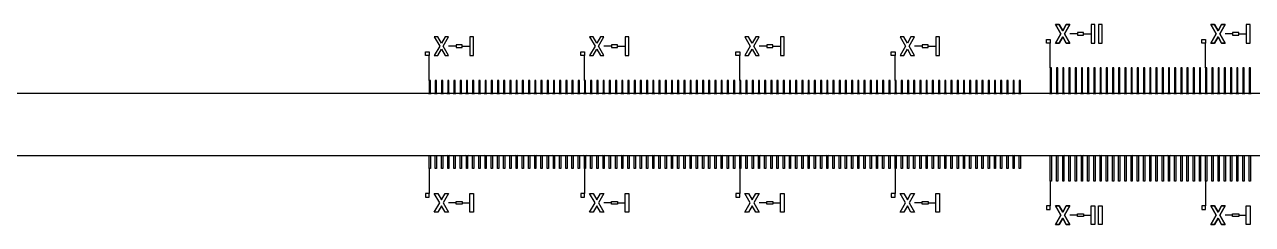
# Model space of a CAD drawing. Extents: x 135699 to 160699, y 112501 to 137501.
# Drawn here: x 145874 to 146862, y 119096 to 119257 of the extents above; entities that cross this region are included whole.
import ezdxf

# ---------------------------------------------------------------- set-up
doc = ezdxf.new("R2010")
doc.units = 13
doc.layers.add('1.0', color=221, linetype='Continuous')
doc.layers.add('Main', color=140, linetype='Continuous')
doc.layers.add('Write', color=7, linetype='Continuous', true_color=0x839eaa)

msp = doc.modelspace()

# ---------------------------------------------------------------- linework, layer by layer
for p, q in [((146721.42, 119249.41), (146715.42, 119249.41)), ((146721.42, 119249.41), (146715.42, 119249.41)), ((146726.42, 119249.41), (146732.42, 119249.41)), ((146846.42, 119249.41), (146840.42, 119249.41)), ((146846.42, 119249.41), (146840.42, 119249.41)), ((146851.42, 119249.41), (146857.42, 119249.41)), ((146221.42, 119239.41), (146215.42, 119239.41)), ((146226.42, 119239.41), (146232.42, 119239.41)), ((146346.42, 119239.41), (146340.42, 119239.41)), ((146351.42, 119239.41), (146357.42, 119239.41)), ((146471.42, 119239.41), (146465.42, 119239.41)), ((146476.42, 119239.41), (146482.42, 119239.41)), ((146596.42, 119239.41), (146590.42, 119239.41)), ((146601.42, 119239.41), (146607.42, 119239.41)), ((146699.68, 119221.91), (146699.68, 119241.91)), ((146699.68, 119221.91), (146699.68, 119241.91)), ((146824.68, 119221.91), (146824.68, 119241.91)), ((146824.68, 119221.91), (146824.68, 119241.91)), ((146199.68, 119211.91), (146199.68, 119231.91)), ((146324.68, 119211.91), (146324.68, 119231.91)), ((146449.68, 119211.91), (146449.68, 119231.91)), ((146574.68, 119211.91), (146574.68, 119231.91)), ((146199.68, 119140.71), (146199.68, 119120.71)), ((146324.68, 119140.71), (146324.68, 119120.71)), ((146449.68, 119140.71), (146449.68, 119120.71)), ((146574.68, 119140.71), (146574.68, 119120.71)), ((146699.68, 119130.71), (146699.68, 119110.71)), ((146699.68, 119130.71), (146699.68, 119110.71)), ((146824.68, 119130.71), (146824.68, 119110.71)), ((146824.68, 119130.71), (146824.68, 119110.71)), ((146221.42, 119113.21), (146215.42, 119113.21)), ((146226.42, 119113.21), (146232.42, 119113.21)), ((146346.42, 119113.21), (146340.42, 119113.21)), ((146351.42, 119113.21), (146357.42, 119113.21)), ((146471.42, 119113.21), (146465.42, 119113.21)), ((146476.42, 119113.21), (146482.42, 119113.21)), ((146596.42, 119113.21), (146590.42, 119113.21)), ((146601.42, 119113.21), (146607.42, 119113.21)), ((146721.42, 119103.21), (146715.42, 119103.21)), ((146721.42, 119103.21), (146715.42, 119103.21)), ((146726.42, 119103.21), (146732.42, 119103.21)), ((146846.42, 119103.21), (146840.42, 119103.21)), ((146846.42, 119103.21), (146840.42, 119103.21)), ((146851.42, 119103.21), (146857.42, 119103.21))]:
    msp.add_line(p, q)
at = {"layer": '1.0'}
for points in [[(146701.28, 119201.31), (146700.68, 119201.91), (146700.68, 119221.91), (146699.68, 119221.91), (146699.68, 119201.91), (146699.08, 119201.31)], [(146706.28, 119201.31), (146705.68, 119201.91), (146705.68, 119221.91), (146704.68, 119221.91), (146704.68, 119201.91), (146704.08, 119201.31)], [(146711.28, 119201.31), (146710.68, 119201.91), (146710.68, 119221.91), (146709.68, 119221.91), (146709.68, 119201.91), (146709.08, 119201.31)], [(146716.28, 119201.31), (146715.68, 119201.91), (146715.68, 119221.91), (146714.68, 119221.91), (146714.68, 119201.91), (146714.08, 119201.31)], [(146721.28, 119201.31), (146720.68, 119201.91), (146720.68, 119221.91), (146719.68, 119221.91), (146719.68, 119201.91), (146719.08, 119201.31)], [(146726.28, 119201.31), (146725.68, 119201.91), (146725.68, 119221.91), (146724.68, 119221.91), (146724.68, 119201.91), (146724.08, 119201.31)], [(146731.28, 119201.31), (146730.68, 119201.91), (146730.68, 119221.91), (146729.68, 119221.91), (146729.68, 119201.91), (146729.08, 119201.31)], [(146736.28, 119201.31), (146735.68, 119201.91), (146735.68, 119221.91), (146734.68, 119221.91), (146734.68, 119201.91), (146734.08, 119201.31)], [(146741.28, 119201.31), (146740.68, 119201.91), (146740.68, 119221.91), (146739.68, 119221.91), (146739.68, 119201.91), (146739.08, 119201.31)], [(146746.28, 119201.31), (146745.68, 119201.91), (146745.68, 119221.91), (146744.68, 119221.91), (146744.68, 119201.91), (146744.08, 119201.31)], [(146751.28, 119201.31), (146750.68, 119201.91), (146750.68, 119221.91), (146749.68, 119221.91), (146749.68, 119201.91), (146749.08, 119201.31)], [(146756.28, 119201.31), (146755.68, 119201.91), (146755.68, 119221.91), (146754.68, 119221.91), (146754.68, 119201.91), (146754.08, 119201.31)], [(146761.28, 119201.31), (146760.68, 119201.91), (146760.68, 119221.91), (146759.68, 119221.91), (146759.68, 119201.91), (146759.08, 119201.31)], [(146766.28, 119201.31), (146765.68, 119201.91), (146765.68, 119221.91), (146764.68, 119221.91), (146764.68, 119201.91), (146764.08, 119201.31)], [(146771.28, 119201.31), (146770.68, 119201.91), (146770.68, 119221.91), (146769.68, 119221.91), (146769.68, 119201.91), (146769.08, 119201.31)], [(146776.28, 119201.31), (146775.68, 119201.91), (146775.68, 119221.91), (146774.68, 119221.91), (146774.68, 119201.91), (146774.08, 119201.31)], [(146781.28, 119201.31), (146780.68, 119201.91), (146780.68, 119221.91), (146779.68, 119221.91), (146779.68, 119201.91), (146779.08, 119201.31)], [(146786.28, 119201.31), (146785.68, 119201.91), (146785.68, 119221.91), (146784.68, 119221.91), (146784.68, 119201.91), (146784.08, 119201.31)], [(146791.28, 119201.31), (146790.68, 119201.91), (146790.68, 119221.91), (146789.68, 119221.91), (146789.68, 119201.91), (146789.08, 119201.31)], [(146796.28, 119201.31), (146795.68, 119201.91), (146795.68, 119221.91), (146794.68, 119221.91), (146794.68, 119201.91), (146794.08, 119201.31)], [(146801.28, 119201.31), (146800.68, 119201.91), (146800.68, 119221.91), (146799.68, 119221.91), (146799.68, 119201.91), (146799.08, 119201.31)], [(146806.28, 119201.31), (146805.68, 119201.91), (146805.68, 119221.91), (146804.68, 119221.91), (146804.68, 119201.91), (146804.08, 119201.31)], [(146811.28, 119201.31), (146810.68, 119201.91), (146810.68, 119221.91), (146809.68, 119221.91), (146809.68, 119201.91), (146809.08, 119201.31)], [(146816.28, 119201.31), (146815.68, 119201.91), (146815.68, 119221.91), (146814.68, 119221.91), (146814.68, 119201.91), (146814.08, 119201.31)], [(146821.28, 119201.31), (146820.68, 119201.91), (146820.68, 119221.91), (146819.68, 119221.91), (146819.68, 119201.91), (146819.08, 119201.31)], [(146826.28, 119201.31), (146825.68, 119201.91), (146825.68, 119221.91), (146824.68, 119221.91), (146824.68, 119201.91), (146824.08, 119201.31)], [(146831.28, 119201.31), (146830.68, 119201.91), (146830.68, 119221.91), (146829.68, 119221.91), (146829.68, 119201.91), (146829.08, 119201.31)], [(146836.28, 119201.31), (146835.68, 119201.91), (146835.68, 119221.91), (146834.68, 119221.91), (146834.68, 119201.91), (146834.08, 119201.31)], [(146841.28, 119201.31), (146840.68, 119201.91), (146840.68, 119221.91), (146839.68, 119221.91), (146839.68, 119201.91), (146839.08, 119201.31)], [(146846.28, 119201.31), (146845.68, 119201.91), (146845.68, 119221.91), (146844.68, 119221.91), (146844.68, 119201.91), (146844.08, 119201.31)], [(146851.28, 119201.31), (146850.68, 119201.91), (146850.68, 119221.91), (146849.68, 119221.91), (146849.68, 119201.91), (146849.08, 119201.31)], [(146856.28, 119201.31), (146855.68, 119201.91), (146855.68, 119221.91), (146854.68, 119221.91), (146854.68, 119201.91), (146854.08, 119201.31)], [(146861.28, 119201.31), (146860.68, 119201.91), (146860.68, 119221.91), (146859.68, 119221.91), (146859.68, 119201.91), (146859.08, 119201.31)], [(146201.28, 119201.31), (146200.68, 119201.91), (146200.68, 119211.91), (146199.68, 119211.91), (146199.68, 119201.91), (146199.08, 119201.31)], [(146206.28, 119201.31), (146205.68, 119201.91), (146205.68, 119211.91), (146204.68, 119211.91), (146204.68, 119201.91), (146204.08, 119201.31)], [(146211.28, 119201.31), (146210.68, 119201.91), (146210.68, 119211.91), (146209.68, 119211.91), (146209.68, 119201.91), (146209.08, 119201.31)], [(146216.28, 119201.31), (146215.68, 119201.91), (146215.68, 119211.91), (146214.68, 119211.91), (146214.68, 119201.91), (146214.08, 119201.31)], [(146221.28, 119201.31), (146220.68, 119201.91), (146220.68, 119211.91), (146219.68, 119211.91), (146219.68, 119201.91), (146219.08, 119201.31)], [(146226.28, 119201.31), (146225.68, 119201.91), (146225.68, 119211.91), (146224.68, 119211.91), (146224.68, 119201.91), (146224.08, 119201.31)], [(146231.28, 119201.31), (146230.68, 119201.91), (146230.68, 119211.91), (146229.68, 119211.91), (146229.68, 119201.91), (146229.08, 119201.31)], [(146236.28, 119201.31), (146235.68, 119201.91), (146235.68, 119211.91), (146234.68, 119211.91), (146234.68, 119201.91), (146234.08, 119201.31)], [(146241.28, 119201.31), (146240.68, 119201.91), (146240.68, 119211.91), (146239.68, 119211.91), (146239.68, 119201.91), (146239.08, 119201.31)], [(146246.28, 119201.31), (146245.68, 119201.91), (146245.68, 119211.91), (146244.68, 119211.91), (146244.68, 119201.91), (146244.08, 119201.31)], [(146251.28, 119201.31), (146250.68, 119201.91), (146250.68, 119211.91), (146249.68, 119211.91), (146249.68, 119201.91), (146249.08, 119201.31)], [(146256.28, 119201.31), (146255.68, 119201.91), (146255.68, 119211.91), (146254.68, 119211.91), (146254.68, 119201.91), (146254.08, 119201.31)], [(146261.28, 119201.31), (146260.68, 119201.91), (146260.68, 119211.91), (146259.68, 119211.91), (146259.68, 119201.91), (146259.08, 119201.31)], [(146266.28, 119201.31), (146265.68, 119201.91), (146265.68, 119211.91), (146264.68, 119211.91), (146264.68, 119201.91), (146264.08, 119201.31)], [(146271.28, 119201.31), (146270.68, 119201.91), (146270.68, 119211.91), (146269.68, 119211.91), (146269.68, 119201.91), (146269.08, 119201.31)], [(146276.28, 119201.31), (146275.68, 119201.91), (146275.68, 119211.91), (146274.68, 119211.91), (146274.68, 119201.91), (146274.08, 119201.31)], [(146281.28, 119201.31), (146280.68, 119201.91), (146280.68, 119211.91), (146279.68, 119211.91), (146279.68, 119201.91), (146279.08, 119201.31)], [(146286.28, 119201.31), (146285.68, 119201.91), (146285.68, 119211.91), (146284.68, 119211.91), (146284.68, 119201.91), (146284.08, 119201.31)], [(146291.28, 119201.31), (146290.68, 119201.91), (146290.68, 119211.91), (146289.68, 119211.91), (146289.68, 119201.91), (146289.08, 119201.31)], [(146296.28, 119201.31), (146295.68, 119201.91), (146295.68, 119211.91), (146294.68, 119211.91), (146294.68, 119201.91), (146294.08, 119201.31)], [(146301.28, 119201.31), (146300.68, 119201.91), (146300.68, 119211.91), (146299.68, 119211.91), (146299.68, 119201.91), (146299.08, 119201.31)], [(146306.28, 119201.31), (146305.68, 119201.91), (146305.68, 119211.91), (146304.68, 119211.91), (146304.68, 119201.91), (146304.08, 119201.31)], [(146311.28, 119201.31), (146310.68, 119201.91), (146310.68, 119211.91), (146309.68, 119211.91), (146309.68, 119201.91), (146309.08, 119201.31)], [(146316.28, 119201.31), (146315.68, 119201.91), (146315.68, 119211.91), (146314.68, 119211.91), (146314.68, 119201.91), (146314.08, 119201.31)], [(146321.28, 119201.31), (146320.68, 119201.91), (146320.68, 119211.91), (146319.68, 119211.91), (146319.68, 119201.91), (146319.08, 119201.31)], [(146326.28, 119201.31), (146325.68, 119201.91), (146325.68, 119211.91), (146324.68, 119211.91), (146324.68, 119201.91), (146324.08, 119201.31)], [(146331.28, 119201.31), (146330.68, 119201.91), (146330.68, 119211.91), (146329.68, 119211.91), (146329.68, 119201.91), (146329.08, 119201.31)], [(146336.28, 119201.31), (146335.68, 119201.91), (146335.68, 119211.91), (146334.68, 119211.91), (146334.68, 119201.91), (146334.08, 119201.31)], [(146341.28, 119201.31), (146340.68, 119201.91), (146340.68, 119211.91), (146339.68, 119211.91), (146339.68, 119201.91), (146339.08, 119201.31)], [(146346.28, 119201.31), (146345.68, 119201.91), (146345.68, 119211.91), (146344.68, 119211.91), (146344.68, 119201.91), (146344.08, 119201.31)], [(146351.28, 119201.31), (146350.68, 119201.91), (146350.68, 119211.91), (146349.68, 119211.91), (146349.68, 119201.91), (146349.08, 119201.31)], [(146356.28, 119201.31), (146355.68, 119201.91), (146355.68, 119211.91), (146354.68, 119211.91), (146354.68, 119201.91), (146354.08, 119201.31)], [(146361.28, 119201.31), (146360.68, 119201.91), (146360.68, 119211.91), (146359.68, 119211.91), (146359.68, 119201.91), (146359.08, 119201.31)], [(146366.28, 119201.31), (146365.68, 119201.91), (146365.68, 119211.91), (146364.68, 119211.91), (146364.68, 119201.91), (146364.08, 119201.31)], [(146371.28, 119201.31), (146370.68, 119201.91), (146370.68, 119211.91), (146369.68, 119211.91), (146369.68, 119201.91), (146369.08, 119201.31)], [(146376.28, 119201.31), (146375.68, 119201.91), (146375.68, 119211.91), (146374.68, 119211.91), (146374.68, 119201.91), (146374.08, 119201.31)], [(146381.28, 119201.31), (146380.68, 119201.91), (146380.68, 119211.91), (146379.68, 119211.91), (146379.68, 119201.91), (146379.08, 119201.31)], [(146386.28, 119201.31), (146385.68, 119201.91), (146385.68, 119211.91), (146384.68, 119211.91), (146384.68, 119201.91), (146384.08, 119201.31)], [(146391.28, 119201.31), (146390.68, 119201.91), (146390.68, 119211.91), (146389.68, 119211.91), (146389.68, 119201.91), (146389.08, 119201.31)], [(146396.28, 119201.31), (146395.68, 119201.91), (146395.68, 119211.91), (146394.68, 119211.91), (146394.68, 119201.91), (146394.08, 119201.31)], [(146401.28, 119201.31), (146400.68, 119201.91), (146400.68, 119211.91), (146399.68, 119211.91), (146399.68, 119201.91), (146399.08, 119201.31)], [(146406.28, 119201.31), (146405.68, 119201.91), (146405.68, 119211.91), (146404.68, 119211.91), (146404.68, 119201.91), (146404.08, 119201.31)], [(146411.28, 119201.31), (146410.68, 119201.91), (146410.68, 119211.91), (146409.68, 119211.91), (146409.68, 119201.91), (146409.08, 119201.31)], [(146416.28, 119201.31), (146415.68, 119201.91), (146415.68, 119211.91), (146414.68, 119211.91), (146414.68, 119201.91), (146414.08, 119201.31)], [(146421.28, 119201.31), (146420.68, 119201.91), (146420.68, 119211.91), (146419.68, 119211.91), (146419.68, 119201.91), (146419.08, 119201.31)], [(146426.28, 119201.31), (146425.68, 119201.91), (146425.68, 119211.91), (146424.68, 119211.91), (146424.68, 119201.91), (146424.08, 119201.31)], [(146431.28, 119201.31), (146430.68, 119201.91), (146430.68, 119211.91), (146429.68, 119211.91), (146429.68, 119201.91), (146429.08, 119201.31)], [(146436.28, 119201.31), (146435.68, 119201.91), (146435.68, 119211.91), (146434.68, 119211.91), (146434.68, 119201.91), (146434.08, 119201.31)], [(146441.28, 119201.31), (146440.68, 119201.91), (146440.68, 119211.91), (146439.68, 119211.91), (146439.68, 119201.91), (146439.08, 119201.31)], [(146446.28, 119201.31), (146445.68, 119201.91), (146445.68, 119211.91), (146444.68, 119211.91), (146444.68, 119201.91), (146444.08, 119201.31)], [(146451.28, 119201.31), (146450.68, 119201.91), (146450.68, 119211.91), (146449.68, 119211.91), (146449.68, 119201.91), (146449.08, 119201.31)], [(146456.28, 119201.31), (146455.68, 119201.91), (146455.68, 119211.91), (146454.68, 119211.91), (146454.68, 119201.91), (146454.08, 119201.31)], [(146461.28, 119201.31), (146460.68, 119201.91), (146460.68, 119211.91), (146459.68, 119211.91), (146459.68, 119201.91), (146459.08, 119201.31)], [(146466.28, 119201.31), (146465.68, 119201.91), (146465.68, 119211.91), (146464.68, 119211.91), (146464.68, 119201.91), (146464.08, 119201.31)], [(146471.28, 119201.31), (146470.68, 119201.91), (146470.68, 119211.91), (146469.68, 119211.91), (146469.68, 119201.91), (146469.08, 119201.31)], [(146476.28, 119201.31), (146475.68, 119201.91), (146475.68, 119211.91), (146474.68, 119211.91), (146474.68, 119201.91), (146474.08, 119201.31)], [(146481.28, 119201.31), (146480.68, 119201.91), (146480.68, 119211.91), (146479.68, 119211.91), (146479.68, 119201.91), (146479.08, 119201.31)], [(146486.28, 119201.31), (146485.68, 119201.91), (146485.68, 119211.91), (146484.68, 119211.91), (146484.68, 119201.91), (146484.08, 119201.31)], [(146491.28, 119201.31), (146490.68, 119201.91), (146490.68, 119211.91), (146489.68, 119211.91), (146489.68, 119201.91), (146489.08, 119201.31)], [(146496.28, 119201.31), (146495.68, 119201.91), (146495.68, 119211.91), (146494.68, 119211.91), (146494.68, 119201.91), (146494.08, 119201.31)], [(146501.28, 119201.31), (146500.68, 119201.91), (146500.68, 119211.91), (146499.68, 119211.91), (146499.68, 119201.91), (146499.08, 119201.31)], [(146506.28, 119201.31), (146505.68, 119201.91), (146505.68, 119211.91), (146504.68, 119211.91), (146504.68, 119201.91), (146504.08, 119201.31)], [(146511.28, 119201.31), (146510.68, 119201.91), (146510.68, 119211.91), (146509.68, 119211.91), (146509.68, 119201.91), (146509.08, 119201.31)], [(146516.28, 119201.31), (146515.68, 119201.91), (146515.68, 119211.91), (146514.68, 119211.91), (146514.68, 119201.91), (146514.08, 119201.31)], [(146521.28, 119201.31), (146520.68, 119201.91), (146520.68, 119211.91), (146519.68, 119211.91), (146519.68, 119201.91), (146519.08, 119201.31)], [(146526.28, 119201.31), (146525.68, 119201.91), (146525.68, 119211.91), (146524.68, 119211.91), (146524.68, 119201.91), (146524.08, 119201.31)], [(146531.28, 119201.31), (146530.68, 119201.91), (146530.68, 119211.91), (146529.68, 119211.91), (146529.68, 119201.91), (146529.08, 119201.31)], [(146536.28, 119201.31), (146535.68, 119201.91), (146535.68, 119211.91), (146534.68, 119211.91), (146534.68, 119201.91), (146534.08, 119201.31)], [(146541.28, 119201.31), (146540.68, 119201.91), (146540.68, 119211.91), (146539.68, 119211.91), (146539.68, 119201.91), (146539.08, 119201.31)], [(146546.28, 119201.31), (146545.68, 119201.91), (146545.68, 119211.91), (146544.68, 119211.91), (146544.68, 119201.91), (146544.08, 119201.31)], [(146551.28, 119201.31), (146550.68, 119201.91), (146550.68, 119211.91), (146549.68, 119211.91), (146549.68, 119201.91), (146549.08, 119201.31)], [(146556.28, 119201.31), (146555.68, 119201.91), (146555.68, 119211.91), (146554.68, 119211.91), (146554.68, 119201.91), (146554.08, 119201.31)], [(146561.28, 119201.31), (146560.68, 119201.91), (146560.68, 119211.91), (146559.68, 119211.91), (146559.68, 119201.91), (146559.08, 119201.31)], [(146566.28, 119201.31), (146565.68, 119201.91), (146565.68, 119211.91), (146564.68, 119211.91), (146564.68, 119201.91), (146564.08, 119201.31)], [(146571.28, 119201.31), (146570.68, 119201.91), (146570.68, 119211.91), (146569.68, 119211.91), (146569.68, 119201.91), (146569.08, 119201.31)], [(146576.28, 119201.31), (146575.68, 119201.91), (146575.68, 119211.91), (146574.68, 119211.91), (146574.68, 119201.91), (146574.08, 119201.31)], [(146581.28, 119201.31), (146580.68, 119201.91), (146580.68, 119211.91), (146579.68, 119211.91), (146579.68, 119201.91), (146579.08, 119201.31)], [(146586.28, 119201.31), (146585.68, 119201.91), (146585.68, 119211.91), (146584.68, 119211.91), (146584.68, 119201.91), (146584.08, 119201.31)], [(146591.28, 119201.31), (146590.68, 119201.91), (146590.68, 119211.91), (146589.68, 119211.91), (146589.68, 119201.91), (146589.08, 119201.31)], [(146596.28, 119201.31), (146595.68, 119201.91), (146595.68, 119211.91), (146594.68, 119211.91), (146594.68, 119201.91), (146594.08, 119201.31)], [(146601.28, 119201.31), (146600.68, 119201.91), (146600.68, 119211.91), (146599.68, 119211.91), (146599.68, 119201.91), (146599.08, 119201.31)], [(146606.28, 119201.31), (146605.68, 119201.91), (146605.68, 119211.91), (146604.68, 119211.91), (146604.68, 119201.91), (146604.08, 119201.31)], [(146611.28, 119201.31), (146610.68, 119201.91), (146610.68, 119211.91), (146609.68, 119211.91), (146609.68, 119201.91), (146609.08, 119201.31)], [(146616.28, 119201.31), (146615.68, 119201.91), (146615.68, 119211.91), (146614.68, 119211.91), (146614.68, 119201.91), (146614.08, 119201.31)], [(146621.28, 119201.31), (146620.68, 119201.91), (146620.68, 119211.91), (146619.68, 119211.91), (146619.68, 119201.91), (146619.08, 119201.31)], [(146626.28, 119201.31), (146625.68, 119201.91), (146625.68, 119211.91), (146624.68, 119211.91), (146624.68, 119201.91), (146624.08, 119201.31)], [(146631.28, 119201.31), (146630.68, 119201.91), (146630.68, 119211.91), (146629.68, 119211.91), (146629.68, 119201.91), (146629.08, 119201.31)], [(146636.28, 119201.31), (146635.68, 119201.91), (146635.68, 119211.91), (146634.68, 119211.91), (146634.68, 119201.91), (146634.08, 119201.31)], [(146641.28, 119201.31), (146640.68, 119201.91), (146640.68, 119211.91), (146639.68, 119211.91), (146639.68, 119201.91), (146639.08, 119201.31)], [(146646.28, 119201.31), (146645.68, 119201.91), (146645.68, 119211.91), (146644.68, 119211.91), (146644.68, 119201.91), (146644.08, 119201.31)], [(146651.28, 119201.31), (146650.68, 119201.91), (146650.68, 119211.91), (146649.68, 119211.91), (146649.68, 119201.91), (146649.08, 119201.31)], [(146656.28, 119201.31), (146655.68, 119201.91), (146655.68, 119211.91), (146654.68, 119211.91), (146654.68, 119201.91), (146654.08, 119201.31)], [(146661.28, 119201.31), (146660.68, 119201.91), (146660.68, 119211.91), (146659.68, 119211.91), (146659.68, 119201.91), (146659.08, 119201.31)], [(146666.28, 119201.31), (146665.68, 119201.91), (146665.68, 119211.91), (146664.68, 119211.91), (146664.68, 119201.91), (146664.08, 119201.31)], [(146671.28, 119201.31), (146670.68, 119201.91), (146670.68, 119211.91), (146669.68, 119211.91), (146669.68, 119201.91), (146669.08, 119201.31)], [(146676.28, 119201.31), (146675.68, 119201.91), (146675.68, 119211.91), (146674.68, 119211.91), (146674.68, 119201.91), (146674.08, 119201.31)], [(146201.28, 119151.31), (146200.68, 119150.71), (146200.68, 119140.71), (146199.68, 119140.71), (146199.68, 119150.71), (146199.08, 119151.31)], [(146206.28, 119151.31), (146205.68, 119150.71), (146205.68, 119140.71), (146204.68, 119140.71), (146204.68, 119150.71), (146204.08, 119151.31)], [(146211.28, 119151.31), (146210.68, 119150.71), (146210.68, 119140.71), (146209.68, 119140.71), (146209.68, 119150.71), (146209.08, 119151.31)], [(146216.28, 119151.31), (146215.68, 119150.71), (146215.68, 119140.71), (146214.68, 119140.71), (146214.68, 119150.71), (146214.08, 119151.31)], [(146221.28, 119151.31), (146220.68, 119150.71), (146220.68, 119140.71), (146219.68, 119140.71), (146219.68, 119150.71), (146219.08, 119151.31)], [(146226.28, 119151.31), (146225.68, 119150.71), (146225.68, 119140.71), (146224.68, 119140.71), (146224.68, 119150.71), (146224.08, 119151.31)], [(146231.28, 119151.31), (146230.68, 119150.71), (146230.68, 119140.71), (146229.68, 119140.71), (146229.68, 119150.71), (146229.08, 119151.31)], [(146236.28, 119151.31), (146235.68, 119150.71), (146235.68, 119140.71), (146234.68, 119140.71), (146234.68, 119150.71), (146234.08, 119151.31)], [(146241.28, 119151.31), (146240.68, 119150.71), (146240.68, 119140.71), (146239.68, 119140.71), (146239.68, 119150.71), (146239.08, 119151.31)], [(146246.28, 119151.31), (146245.68, 119150.71), (146245.68, 119140.71), (146244.68, 119140.71), (146244.68, 119150.71), (146244.08, 119151.31)], [(146251.28, 119151.31), (146250.68, 119150.71), (146250.68, 119140.71), (146249.68, 119140.71), (146249.68, 119150.71), (146249.08, 119151.31)], [(146256.28, 119151.31), (146255.68, 119150.71), (146255.68, 119140.71), (146254.68, 119140.71), (146254.68, 119150.71), (146254.08, 119151.31)], [(146261.28, 119151.31), (146260.68, 119150.71), (146260.68, 119140.71), (146259.68, 119140.71), (146259.68, 119150.71), (146259.08, 119151.31)], [(146266.28, 119151.31), (146265.68, 119150.71), (146265.68, 119140.71), (146264.68, 119140.71), (146264.68, 119150.71), (146264.08, 119151.31)], [(146271.28, 119151.31), (146270.68, 119150.71), (146270.68, 119140.71), (146269.68, 119140.71), (146269.68, 119150.71), (146269.08, 119151.31)], [(146276.28, 119151.31), (146275.68, 119150.71), (146275.68, 119140.71), (146274.68, 119140.71), (146274.68, 119150.71), (146274.08, 119151.31)], [(146281.28, 119151.31), (146280.68, 119150.71), (146280.68, 119140.71), (146279.68, 119140.71), (146279.68, 119150.71), (146279.08, 119151.31)], [(146286.28, 119151.31), (146285.68, 119150.71), (146285.68, 119140.71), (146284.68, 119140.71), (146284.68, 119150.71), (146284.08, 119151.31)], [(146291.28, 119151.31), (146290.68, 119150.71), (146290.68, 119140.71), (146289.68, 119140.71), (146289.68, 119150.71), (146289.08, 119151.31)], [(146296.28, 119151.31), (146295.68, 119150.71), (146295.68, 119140.71), (146294.68, 119140.71), (146294.68, 119150.71), (146294.08, 119151.31)], [(146301.28, 119151.31), (146300.68, 119150.71), (146300.68, 119140.71), (146299.68, 119140.71), (146299.68, 119150.71), (146299.08, 119151.31)], [(146306.28, 119151.31), (146305.68, 119150.71), (146305.68, 119140.71), (146304.68, 119140.71), (146304.68, 119150.71), (146304.08, 119151.31)], [(146311.28, 119151.31), (146310.68, 119150.71), (146310.68, 119140.71), (146309.68, 119140.71), (146309.68, 119150.71), (146309.08, 119151.31)], [(146316.28, 119151.31), (146315.68, 119150.71), (146315.68, 119140.71), (146314.68, 119140.71), (146314.68, 119150.71), (146314.08, 119151.31)], [(146321.28, 119151.31), (146320.68, 119150.71), (146320.68, 119140.71), (146319.68, 119140.71), (146319.68, 119150.71), (146319.08, 119151.31)], [(146326.28, 119151.31), (146325.68, 119150.71), (146325.68, 119140.71), (146324.68, 119140.71), (146324.68, 119150.71), (146324.08, 119151.31)], [(146331.28, 119151.31), (146330.68, 119150.71), (146330.68, 119140.71), (146329.68, 119140.71), (146329.68, 119150.71), (146329.08, 119151.31)], [(146336.28, 119151.31), (146335.68, 119150.71), (146335.68, 119140.71), (146334.68, 119140.71), (146334.68, 119150.71), (146334.08, 119151.31)], [(146341.28, 119151.31), (146340.68, 119150.71), (146340.68, 119140.71), (146339.68, 119140.71), (146339.68, 119150.71), (146339.08, 119151.31)], [(146346.28, 119151.31), (146345.68, 119150.71), (146345.68, 119140.71), (146344.68, 119140.71), (146344.68, 119150.71), (146344.08, 119151.31)], [(146351.28, 119151.31), (146350.68, 119150.71), (146350.68, 119140.71), (146349.68, 119140.71), (146349.68, 119150.71), (146349.08, 119151.31)], [(146356.28, 119151.31), (146355.68, 119150.71), (146355.68, 119140.71), (146354.68, 119140.71), (146354.68, 119150.71), (146354.08, 119151.31)], [(146361.28, 119151.31), (146360.68, 119150.71), (146360.68, 119140.71), (146359.68, 119140.71), (146359.68, 119150.71), (146359.08, 119151.31)], [(146366.28, 119151.31), (146365.68, 119150.71), (146365.68, 119140.71), (146364.68, 119140.71), (146364.68, 119150.71), (146364.08, 119151.31)], [(146371.28, 119151.31), (146370.68, 119150.71), (146370.68, 119140.71), (146369.68, 119140.71), (146369.68, 119150.71), (146369.08, 119151.31)], [(146376.28, 119151.31), (146375.68, 119150.71), (146375.68, 119140.71), (146374.68, 119140.71), (146374.68, 119150.71), (146374.08, 119151.31)], [(146381.28, 119151.31), (146380.68, 119150.71), (146380.68, 119140.71), (146379.68, 119140.71), (146379.68, 119150.71), (146379.08, 119151.31)], [(146386.28, 119151.31), (146385.68, 119150.71), (146385.68, 119140.71), (146384.68, 119140.71), (146384.68, 119150.71), (146384.08, 119151.31)], [(146391.28, 119151.31), (146390.68, 119150.71), (146390.68, 119140.71), (146389.68, 119140.71), (146389.68, 119150.71), (146389.08, 119151.31)], [(146396.28, 119151.31), (146395.68, 119150.71), (146395.68, 119140.71), (146394.68, 119140.71), (146394.68, 119150.71), (146394.08, 119151.31)], [(146401.28, 119151.31), (146400.68, 119150.71), (146400.68, 119140.71), (146399.68, 119140.71), (146399.68, 119150.71), (146399.08, 119151.31)], [(146406.28, 119151.31), (146405.68, 119150.71), (146405.68, 119140.71), (146404.68, 119140.71), (146404.68, 119150.71), (146404.08, 119151.31)], [(146411.28, 119151.31), (146410.68, 119150.71), (146410.68, 119140.71), (146409.68, 119140.71), (146409.68, 119150.71), (146409.08, 119151.31)], [(146416.28, 119151.31), (146415.68, 119150.71), (146415.68, 119140.71), (146414.68, 119140.71), (146414.68, 119150.71), (146414.08, 119151.31)], [(146421.28, 119151.31), (146420.68, 119150.71), (146420.68, 119140.71), (146419.68, 119140.71), (146419.68, 119150.71), (146419.08, 119151.31)], [(146426.28, 119151.31), (146425.68, 119150.71), (146425.68, 119140.71), (146424.68, 119140.71), (146424.68, 119150.71), (146424.08, 119151.31)], [(146431.28, 119151.31), (146430.68, 119150.71), (146430.68, 119140.71), (146429.68, 119140.71), (146429.68, 119150.71), (146429.08, 119151.31)], [(146436.28, 119151.31), (146435.68, 119150.71), (146435.68, 119140.71), (146434.68, 119140.71), (146434.68, 119150.71), (146434.08, 119151.31)], [(146441.28, 119151.31), (146440.68, 119150.71), (146440.68, 119140.71), (146439.68, 119140.71), (146439.68, 119150.71), (146439.08, 119151.31)], [(146446.28, 119151.31), (146445.68, 119150.71), (146445.68, 119140.71), (146444.68, 119140.71), (146444.68, 119150.71), (146444.08, 119151.31)], [(146451.28, 119151.31), (146450.68, 119150.71), (146450.68, 119140.71), (146449.68, 119140.71), (146449.68, 119150.71), (146449.08, 119151.31)], [(146456.28, 119151.31), (146455.68, 119150.71), (146455.68, 119140.71), (146454.68, 119140.71), (146454.68, 119150.71), (146454.08, 119151.31)], [(146461.28, 119151.31), (146460.68, 119150.71), (146460.68, 119140.71), (146459.68, 119140.71), (146459.68, 119150.71), (146459.08, 119151.31)], [(146466.28, 119151.31), (146465.68, 119150.71), (146465.68, 119140.71), (146464.68, 119140.71), (146464.68, 119150.71), (146464.08, 119151.31)], [(146471.28, 119151.31), (146470.68, 119150.71), (146470.68, 119140.71), (146469.68, 119140.71), (146469.68, 119150.71), (146469.08, 119151.31)], [(146476.28, 119151.31), (146475.68, 119150.71), (146475.68, 119140.71), (146474.68, 119140.71), (146474.68, 119150.71), (146474.08, 119151.31)], [(146481.28, 119151.31), (146480.68, 119150.71), (146480.68, 119140.71), (146479.68, 119140.71), (146479.68, 119150.71), (146479.08, 119151.31)], [(146486.28, 119151.31), (146485.68, 119150.71), (146485.68, 119140.71), (146484.68, 119140.71), (146484.68, 119150.71), (146484.08, 119151.31)], [(146491.28, 119151.31), (146490.68, 119150.71), (146490.68, 119140.71), (146489.68, 119140.71), (146489.68, 119150.71), (146489.08, 119151.31)], [(146496.28, 119151.31), (146495.68, 119150.71), (146495.68, 119140.71), (146494.68, 119140.71), (146494.68, 119150.71), (146494.08, 119151.31)], [(146501.28, 119151.31), (146500.68, 119150.71), (146500.68, 119140.71), (146499.68, 119140.71), (146499.68, 119150.71), (146499.08, 119151.31)], [(146506.28, 119151.31), (146505.68, 119150.71), (146505.68, 119140.71), (146504.68, 119140.71), (146504.68, 119150.71), (146504.08, 119151.31)], [(146511.28, 119151.31), (146510.68, 119150.71), (146510.68, 119140.71), (146509.68, 119140.71), (146509.68, 119150.71), (146509.08, 119151.31)], [(146516.28, 119151.31), (146515.68, 119150.71), (146515.68, 119140.71), (146514.68, 119140.71), (146514.68, 119150.71), (146514.08, 119151.31)], [(146521.28, 119151.31), (146520.68, 119150.71), (146520.68, 119140.71), (146519.68, 119140.71), (146519.68, 119150.71), (146519.08, 119151.31)], [(146526.28, 119151.31), (146525.68, 119150.71), (146525.68, 119140.71), (146524.68, 119140.71), (146524.68, 119150.71), (146524.08, 119151.31)], [(146531.28, 119151.31), (146530.68, 119150.71), (146530.68, 119140.71), (146529.68, 119140.71), (146529.68, 119150.71), (146529.08, 119151.31)], [(146536.28, 119151.31), (146535.68, 119150.71), (146535.68, 119140.71), (146534.68, 119140.71), (146534.68, 119150.71), (146534.08, 119151.31)], [(146541.28, 119151.31), (146540.68, 119150.71), (146540.68, 119140.71), (146539.68, 119140.71), (146539.68, 119150.71), (146539.08, 119151.31)], [(146546.28, 119151.31), (146545.68, 119150.71), (146545.68, 119140.71), (146544.68, 119140.71), (146544.68, 119150.71), (146544.08, 119151.31)], [(146551.28, 119151.31), (146550.68, 119150.71), (146550.68, 119140.71), (146549.68, 119140.71), (146549.68, 119150.71), (146549.08, 119151.31)], [(146556.28, 119151.31), (146555.68, 119150.71), (146555.68, 119140.71), (146554.68, 119140.71), (146554.68, 119150.71), (146554.08, 119151.31)], [(146561.28, 119151.31), (146560.68, 119150.71), (146560.68, 119140.71), (146559.68, 119140.71), (146559.68, 119150.71), (146559.08, 119151.31)], [(146566.28, 119151.31), (146565.68, 119150.71), (146565.68, 119140.71), (146564.68, 119140.71), (146564.68, 119150.71), (146564.08, 119151.31)], [(146571.28, 119151.31), (146570.68, 119150.71), (146570.68, 119140.71), (146569.68, 119140.71), (146569.68, 119150.71), (146569.08, 119151.31)], [(146576.28, 119151.31), (146575.68, 119150.71), (146575.68, 119140.71), (146574.68, 119140.71), (146574.68, 119150.71), (146574.08, 119151.31)], [(146581.28, 119151.31), (146580.68, 119150.71), (146580.68, 119140.71), (146579.68, 119140.71), (146579.68, 119150.71), (146579.08, 119151.31)], [(146586.28, 119151.31), (146585.68, 119150.71), (146585.68, 119140.71), (146584.68, 119140.71), (146584.68, 119150.71), (146584.08, 119151.31)], [(146591.28, 119151.31), (146590.68, 119150.71), (146590.68, 119140.71), (146589.68, 119140.71), (146589.68, 119150.71), (146589.08, 119151.31)], [(146596.28, 119151.31), (146595.68, 119150.71), (146595.68, 119140.71), (146594.68, 119140.71), (146594.68, 119150.71), (146594.08, 119151.31)], [(146601.28, 119151.31), (146600.68, 119150.71), (146600.68, 119140.71), (146599.68, 119140.71), (146599.68, 119150.71), (146599.08, 119151.31)], [(146606.28, 119151.31), (146605.68, 119150.71), (146605.68, 119140.71), (146604.68, 119140.71), (146604.68, 119150.71), (146604.08, 119151.31)], [(146611.28, 119151.31), (146610.68, 119150.71), (146610.68, 119140.71), (146609.68, 119140.71), (146609.68, 119150.71), (146609.08, 119151.31)], [(146616.28, 119151.31), (146615.68, 119150.71), (146615.68, 119140.71), (146614.68, 119140.71), (146614.68, 119150.71), (146614.08, 119151.31)], [(146621.28, 119151.31), (146620.68, 119150.71), (146620.68, 119140.71), (146619.68, 119140.71), (146619.68, 119150.71), (146619.08, 119151.31)], [(146626.28, 119151.31), (146625.68, 119150.71), (146625.68, 119140.71), (146624.68, 119140.71), (146624.68, 119150.71), (146624.08, 119151.31)], [(146631.28, 119151.31), (146630.68, 119150.71), (146630.68, 119140.71), (146629.68, 119140.71), (146629.68, 119150.71), (146629.08, 119151.31)], [(146636.28, 119151.31), (146635.68, 119150.71), (146635.68, 119140.71), (146634.68, 119140.71), (146634.68, 119150.71), (146634.08, 119151.31)], [(146641.28, 119151.31), (146640.68, 119150.71), (146640.68, 119140.71), (146639.68, 119140.71), (146639.68, 119150.71), (146639.08, 119151.31)], [(146646.28, 119151.31), (146645.68, 119150.71), (146645.68, 119140.71), (146644.68, 119140.71), (146644.68, 119150.71), (146644.08, 119151.31)], [(146651.28, 119151.31), (146650.68, 119150.71), (146650.68, 119140.71), (146649.68, 119140.71), (146649.68, 119150.71), (146649.08, 119151.31)], [(146656.28, 119151.31), (146655.68, 119150.71), (146655.68, 119140.71), (146654.68, 119140.71), (146654.68, 119150.71), (146654.08, 119151.31)], [(146661.28, 119151.31), (146660.68, 119150.71), (146660.68, 119140.71), (146659.68, 119140.71), (146659.68, 119150.71), (146659.08, 119151.31)], [(146666.28, 119151.31), (146665.68, 119150.71), (146665.68, 119140.71), (146664.68, 119140.71), (146664.68, 119150.71), (146664.08, 119151.31)], [(146671.28, 119151.31), (146670.68, 119150.71), (146670.68, 119140.71), (146669.68, 119140.71), (146669.68, 119150.71), (146669.08, 119151.31)], [(146676.28, 119151.31), (146675.68, 119150.71), (146675.68, 119140.71), (146674.68, 119140.71), (146674.68, 119150.71), (146674.08, 119151.31)], [(146701.28, 119151.31), (146700.68, 119150.71), (146700.68, 119130.71), (146699.68, 119130.71), (146699.68, 119150.71), (146699.08, 119151.31)], [(146706.28, 119151.31), (146705.68, 119150.71), (146705.68, 119130.71), (146704.68, 119130.71), (146704.68, 119150.71), (146704.08, 119151.31)], [(146711.28, 119151.31), (146710.68, 119150.71), (146710.68, 119130.71), (146709.68, 119130.71), (146709.68, 119150.71), (146709.08, 119151.31)], [(146716.28, 119151.31), (146715.68, 119150.71), (146715.68, 119130.71), (146714.68, 119130.71), (146714.68, 119150.71), (146714.08, 119151.31)], [(146721.28, 119151.31), (146720.68, 119150.71), (146720.68, 119130.71), (146719.68, 119130.71), (146719.68, 119150.71), (146719.08, 119151.31)], [(146726.28, 119151.31), (146725.68, 119150.71), (146725.68, 119130.71), (146724.68, 119130.71), (146724.68, 119150.71), (146724.08, 119151.31)], [(146731.28, 119151.31), (146730.68, 119150.71), (146730.68, 119130.71), (146729.68, 119130.71), (146729.68, 119150.71), (146729.08, 119151.31)], [(146736.28, 119151.31), (146735.68, 119150.71), (146735.68, 119130.71), (146734.68, 119130.71), (146734.68, 119150.71), (146734.08, 119151.31)], [(146741.28, 119151.31), (146740.68, 119150.71), (146740.68, 119130.71), (146739.68, 119130.71), (146739.68, 119150.71), (146739.08, 119151.31)], [(146746.28, 119151.31), (146745.68, 119150.71), (146745.68, 119130.71), (146744.68, 119130.71), (146744.68, 119150.71), (146744.08, 119151.31)], [(146751.28, 119151.31), (146750.68, 119150.71), (146750.68, 119130.71), (146749.68, 119130.71), (146749.68, 119150.71), (146749.08, 119151.31)], [(146756.28, 119151.31), (146755.68, 119150.71), (146755.68, 119130.71), (146754.68, 119130.71), (146754.68, 119150.71), (146754.08, 119151.31)], [(146761.28, 119151.31), (146760.68, 119150.71), (146760.68, 119130.71), (146759.68, 119130.71), (146759.68, 119150.71), (146759.08, 119151.31)], [(146766.28, 119151.31), (146765.68, 119150.71), (146765.68, 119130.71), (146764.68, 119130.71), (146764.68, 119150.71), (146764.08, 119151.31)], [(146771.28, 119151.31), (146770.68, 119150.71), (146770.68, 119130.71), (146769.68, 119130.71), (146769.68, 119150.71), (146769.08, 119151.31)], [(146776.28, 119151.31), (146775.68, 119150.71), (146775.68, 119130.71), (146774.68, 119130.71), (146774.68, 119150.71), (146774.08, 119151.31)], [(146781.28, 119151.31), (146780.68, 119150.71), (146780.68, 119130.71), (146779.68, 119130.71), (146779.68, 119150.71), (146779.08, 119151.31)], [(146786.28, 119151.31), (146785.68, 119150.71), (146785.68, 119130.71), (146784.68, 119130.71), (146784.68, 119150.71), (146784.08, 119151.31)], [(146791.28, 119151.31), (146790.68, 119150.71), (146790.68, 119130.71), (146789.68, 119130.71), (146789.68, 119150.71), (146789.08, 119151.31)], [(146796.28, 119151.31), (146795.68, 119150.71), (146795.68, 119130.71), (146794.68, 119130.71), (146794.68, 119150.71), (146794.08, 119151.31)], [(146801.28, 119151.31), (146800.68, 119150.71), (146800.68, 119130.71), (146799.68, 119130.71), (146799.68, 119150.71), (146799.08, 119151.31)], [(146806.28, 119151.31), (146805.68, 119150.71), (146805.68, 119130.71), (146804.68, 119130.71), (146804.68, 119150.71), (146804.08, 119151.31)], [(146811.28, 119151.31), (146810.68, 119150.71), (146810.68, 119130.71), (146809.68, 119130.71), (146809.68, 119150.71), (146809.08, 119151.31)], [(146816.28, 119151.31), (146815.68, 119150.71), (146815.68, 119130.71), (146814.68, 119130.71), (146814.68, 119150.71), (146814.08, 119151.31)], [(146821.28, 119151.31), (146820.68, 119150.71), (146820.68, 119130.71), (146819.68, 119130.71), (146819.68, 119150.71), (146819.08, 119151.31)], [(146826.28, 119151.31), (146825.68, 119150.71), (146825.68, 119130.71), (146824.68, 119130.71), (146824.68, 119150.71), (146824.08, 119151.31)], [(146831.28, 119151.31), (146830.68, 119150.71), (146830.68, 119130.71), (146829.68, 119130.71), (146829.68, 119150.71), (146829.08, 119151.31)], [(146836.28, 119151.31), (146835.68, 119150.71), (146835.68, 119130.71), (146834.68, 119130.71), (146834.68, 119150.71), (146834.08, 119151.31)], [(146841.28, 119151.31), (146840.68, 119150.71), (146840.68, 119130.71), (146839.68, 119130.71), (146839.68, 119150.71), (146839.08, 119151.31)], [(146846.28, 119151.31), (146845.68, 119150.71), (146845.68, 119130.71), (146844.68, 119130.71), (146844.68, 119150.71), (146844.08, 119151.31)], [(146851.28, 119151.31), (146850.68, 119150.71), (146850.68, 119130.71), (146849.68, 119130.71), (146849.68, 119150.71), (146849.08, 119151.31)], [(146856.28, 119151.31), (146855.68, 119150.71), (146855.68, 119130.71), (146854.68, 119130.71), (146854.68, 119150.71), (146854.08, 119151.31)], [(146861.28, 119151.31), (146860.68, 119150.71), (146860.68, 119130.71), (146859.68, 119130.71), (146859.68, 119150.71), (146859.08, 119151.31)]]:
    msp.add_lwpolyline(points, close=True, dxfattribs=at)
at = {"layer": 'Main'}
msp.add_lwpolyline([(150549.08, 119201.31), (145849.08, 119201.31), (145849.08, 119151.31), (150549.08, 119151.31)], close=True, dxfattribs=at)
at = {"layer": 'Write'}
for points in [[(146708.21, 119249.41), (146703.87, 119256.91)], [(146706.76, 119256.91), (146703.87, 119256.91)], [(146709.65, 119251.91), (146706.76, 119256.91)], [(146712.54, 119256.91), (146709.65, 119251.91)], [(146715.42, 119256.91), (146711.09, 119249.41)], [(146715.42, 119256.91), (146712.54, 119256.91)], [(146735.42, 119241.91), (146735.42, 119256.91), (146732.42, 119256.91), (146732.42, 119241.91)], [(146741.42, 119241.91), (146741.42, 119256.91), (146738.42, 119256.91), (146738.42, 119241.91)], [(146833.21, 119249.41), (146828.87, 119256.91)], [(146831.76, 119256.91), (146828.87, 119256.91)], [(146834.65, 119251.91), (146831.76, 119256.91)], [(146837.54, 119256.91), (146834.65, 119251.91)], [(146840.42, 119256.91), (146836.09, 119249.41)], [(146840.42, 119256.91), (146837.54, 119256.91)], [(146860.42, 119241.91), (146860.42, 119256.91), (146857.42, 119256.91), (146857.42, 119241.91)], [(146206.76, 119231.91), (146209.65, 119236.91), (146212.54, 119231.91), (146215.42, 119231.91), (146211.09, 119239.41), (146215.42, 119246.91), (146212.54, 119246.91), (146209.65, 119241.91), (146206.76, 119246.91), (146203.87, 119246.91), (146208.21, 119239.41), (146203.87, 119231.91)], [(146235.42, 119231.91), (146235.42, 119246.91), (146232.42, 119246.91), (146232.42, 119231.91)], [(146331.76, 119231.91), (146334.65, 119236.91), (146337.54, 119231.91), (146340.42, 119231.91), (146336.09, 119239.41), (146340.42, 119246.91), (146337.54, 119246.91), (146334.65, 119241.91), (146331.76, 119246.91), (146328.87, 119246.91), (146333.21, 119239.41), (146328.87, 119231.91)], [(146360.42, 119231.91), (146360.42, 119246.91), (146357.42, 119246.91), (146357.42, 119231.91)], [(146456.76, 119231.91), (146459.65, 119236.91), (146462.54, 119231.91), (146465.42, 119231.91), (146461.09, 119239.41), (146465.42, 119246.91), (146462.54, 119246.91), (146459.65, 119241.91), (146456.76, 119246.91), (146453.87, 119246.91), (146458.21, 119239.41), (146453.87, 119231.91)], [(146485.42, 119231.91), (146485.42, 119246.91), (146482.42, 119246.91), (146482.42, 119231.91)], [(146581.76, 119231.91), (146584.65, 119236.91), (146587.54, 119231.91), (146590.42, 119231.91), (146586.09, 119239.41), (146590.42, 119246.91), (146587.54, 119246.91), (146584.65, 119241.91), (146581.76, 119246.91), (146578.87, 119246.91), (146583.21, 119239.41), (146578.87, 119231.91)], [(146610.42, 119231.91), (146610.42, 119246.91), (146607.42, 119246.91), (146607.42, 119231.91)], [(146696.68, 119241.91), (146696.68, 119244.91), (146699.68, 119244.91), (146699.68, 119241.91)], [(146696.68, 119241.91), (146696.68, 119244.91), (146699.68, 119244.91), (146699.68, 119241.91)], [(146708.21, 119249.41), (146703.87, 119241.91)], [(146709.65, 119246.91), (146706.76, 119241.91)], [(146712.54, 119241.91), (146709.65, 119246.91)], [(146715.42, 119241.91), (146711.09, 119249.41)], [(146726.42, 119248.41), (146726.42, 119250.41), (146721.42, 119250.41), (146721.42, 119248.41)], [(146726.42, 119248.41), (146726.42, 119250.41), (146721.42, 119250.41), (146721.42, 119248.41)], [(146821.68, 119241.91), (146821.68, 119244.91), (146824.68, 119244.91), (146824.68, 119241.91)], [(146821.68, 119241.91), (146821.68, 119244.91), (146824.68, 119244.91), (146824.68, 119241.91)], [(146833.21, 119249.41), (146828.87, 119241.91)], [(146834.65, 119246.91), (146831.76, 119241.91)], [(146837.54, 119241.91), (146834.65, 119246.91)], [(146840.42, 119241.91), (146836.09, 119249.41)], [(146851.42, 119248.41), (146851.42, 119250.41), (146846.42, 119250.41), (146846.42, 119248.41)], [(146851.42, 119248.41), (146851.42, 119250.41), (146846.42, 119250.41), (146846.42, 119248.41)], [(146196.68, 119231.91), (146196.68, 119234.91), (146199.68, 119234.91), (146199.68, 119231.91)], [(146226.42, 119238.41), (146226.42, 119240.41), (146221.42, 119240.41), (146221.42, 119238.41)], [(146321.68, 119231.91), (146321.68, 119234.91), (146324.68, 119234.91), (146324.68, 119231.91)], [(146351.42, 119238.41), (146351.42, 119240.41), (146346.42, 119240.41), (146346.42, 119238.41)], [(146446.68, 119231.91), (146446.68, 119234.91), (146449.68, 119234.91), (146449.68, 119231.91)], [(146476.42, 119238.41), (146476.42, 119240.41), (146471.42, 119240.41), (146471.42, 119238.41)], [(146571.68, 119231.91), (146571.68, 119234.91), (146574.68, 119234.91), (146574.68, 119231.91)], [(146601.42, 119238.41), (146601.42, 119240.41), (146596.42, 119240.41), (146596.42, 119238.41)], [(146706.76, 119241.91), (146703.87, 119241.91)], [(146715.42, 119241.91), (146712.54, 119241.91)], [(146831.76, 119241.91), (146828.87, 119241.91)], [(146840.42, 119241.91), (146837.54, 119241.91)], [(146196.68, 119120.71), (146196.68, 119117.71), (146199.68, 119117.71), (146199.68, 119120.71)], [(146206.76, 119120.71), (146209.65, 119115.71), (146212.54, 119120.71), (146215.42, 119120.71), (146211.09, 119113.21), (146215.42, 119105.71), (146212.54, 119105.71), (146209.65, 119110.71), (146206.76, 119105.71), (146203.87, 119105.71), (146208.21, 119113.21), (146203.87, 119120.71)], [(146235.42, 119120.71), (146235.42, 119105.71), (146232.42, 119105.71), (146232.42, 119120.71)], [(146321.68, 119120.71), (146321.68, 119117.71), (146324.68, 119117.71), (146324.68, 119120.71)], [(146331.76, 119120.71), (146334.65, 119115.71), (146337.54, 119120.71), (146340.42, 119120.71), (146336.09, 119113.21), (146340.42, 119105.71), (146337.54, 119105.71), (146334.65, 119110.71), (146331.76, 119105.71), (146328.87, 119105.71), (146333.21, 119113.21), (146328.87, 119120.71)], [(146360.42, 119120.71), (146360.42, 119105.71), (146357.42, 119105.71), (146357.42, 119120.71)], [(146446.68, 119120.71), (146446.68, 119117.71), (146449.68, 119117.71), (146449.68, 119120.71)], [(146456.76, 119120.71), (146459.65, 119115.71), (146462.54, 119120.71), (146465.42, 119120.71), (146461.09, 119113.21), (146465.42, 119105.71), (146462.54, 119105.71), (146459.65, 119110.71), (146456.76, 119105.71), (146453.87, 119105.71), (146458.21, 119113.21), (146453.87, 119120.71)], [(146485.42, 119120.71), (146485.42, 119105.71), (146482.42, 119105.71), (146482.42, 119120.71)], [(146571.68, 119120.71), (146571.68, 119117.71), (146574.68, 119117.71), (146574.68, 119120.71)], [(146581.76, 119120.71), (146584.65, 119115.71), (146587.54, 119120.71), (146590.42, 119120.71), (146586.09, 119113.21), (146590.42, 119105.71), (146587.54, 119105.71), (146584.65, 119110.71), (146581.76, 119105.71), (146578.87, 119105.71), (146583.21, 119113.21), (146578.87, 119120.71)], [(146610.42, 119120.71), (146610.42, 119105.71), (146607.42, 119105.71), (146607.42, 119120.71)], [(146226.42, 119114.21), (146226.42, 119112.21), (146221.42, 119112.21), (146221.42, 119114.21)], [(146351.42, 119114.21), (146351.42, 119112.21), (146346.42, 119112.21), (146346.42, 119114.21)], [(146476.42, 119114.21), (146476.42, 119112.21), (146471.42, 119112.21), (146471.42, 119114.21)], [(146601.42, 119114.21), (146601.42, 119112.21), (146596.42, 119112.21), (146596.42, 119114.21)], [(146696.68, 119110.71), (146696.68, 119107.71), (146699.68, 119107.71), (146699.68, 119110.71)], [(146696.68, 119110.71), (146696.68, 119107.71), (146699.68, 119107.71), (146699.68, 119110.71)], [(146708.21, 119103.21), (146703.87, 119110.71)], [(146706.76, 119110.71), (146703.87, 119110.71)], [(146709.65, 119105.71), (146706.76, 119110.71)], [(146712.54, 119110.71), (146709.65, 119105.71)], [(146715.42, 119110.71), (146711.09, 119103.21)], [(146715.42, 119110.71), (146712.54, 119110.71)], [(146735.42, 119110.71), (146735.42, 119095.71), (146732.42, 119095.71), (146732.42, 119110.71)], [(146741.42, 119110.71), (146741.42, 119095.71), (146738.42, 119095.71), (146738.42, 119110.71)], [(146821.68, 119110.71), (146821.68, 119107.71), (146824.68, 119107.71), (146824.68, 119110.71)], [(146821.68, 119110.71), (146821.68, 119107.71), (146824.68, 119107.71), (146824.68, 119110.71)], [(146833.21, 119103.21), (146828.87, 119110.71)], [(146831.76, 119110.71), (146828.87, 119110.71)], [(146834.65, 119105.71), (146831.76, 119110.71)], [(146837.54, 119110.71), (146834.65, 119105.71)], [(146840.42, 119110.71), (146836.09, 119103.21)], [(146840.42, 119110.71), (146837.54, 119110.71)], [(146860.42, 119110.71), (146860.42, 119095.71), (146857.42, 119095.71), (146857.42, 119110.71)], [(146708.21, 119103.21), (146703.87, 119095.71)], [(146709.65, 119100.71), (146706.76, 119095.71)], [(146712.54, 119095.71), (146709.65, 119100.71)], [(146715.42, 119095.71), (146711.09, 119103.21)], [(146726.42, 119104.21), (146726.42, 119102.21), (146721.42, 119102.21), (146721.42, 119104.21)], [(146726.42, 119104.21), (146726.42, 119102.21), (146721.42, 119102.21), (146721.42, 119104.21)], [(146833.21, 119103.21), (146828.87, 119095.71)], [(146834.65, 119100.71), (146831.76, 119095.71)], [(146837.54, 119095.71), (146834.65, 119100.71)], [(146840.42, 119095.71), (146836.09, 119103.21)], [(146851.42, 119104.21), (146851.42, 119102.21), (146846.42, 119102.21), (146846.42, 119104.21)], [(146851.42, 119104.21), (146851.42, 119102.21), (146846.42, 119102.21), (146846.42, 119104.21)], [(146706.76, 119095.71), (146703.87, 119095.71)], [(146715.42, 119095.71), (146712.54, 119095.71)], [(146831.76, 119095.71), (146828.87, 119095.71)], [(146840.42, 119095.71), (146837.54, 119095.71)]]:
    msp.add_lwpolyline(points, close=True, dxfattribs=at)

doc.saveas('drawing.dxf')
